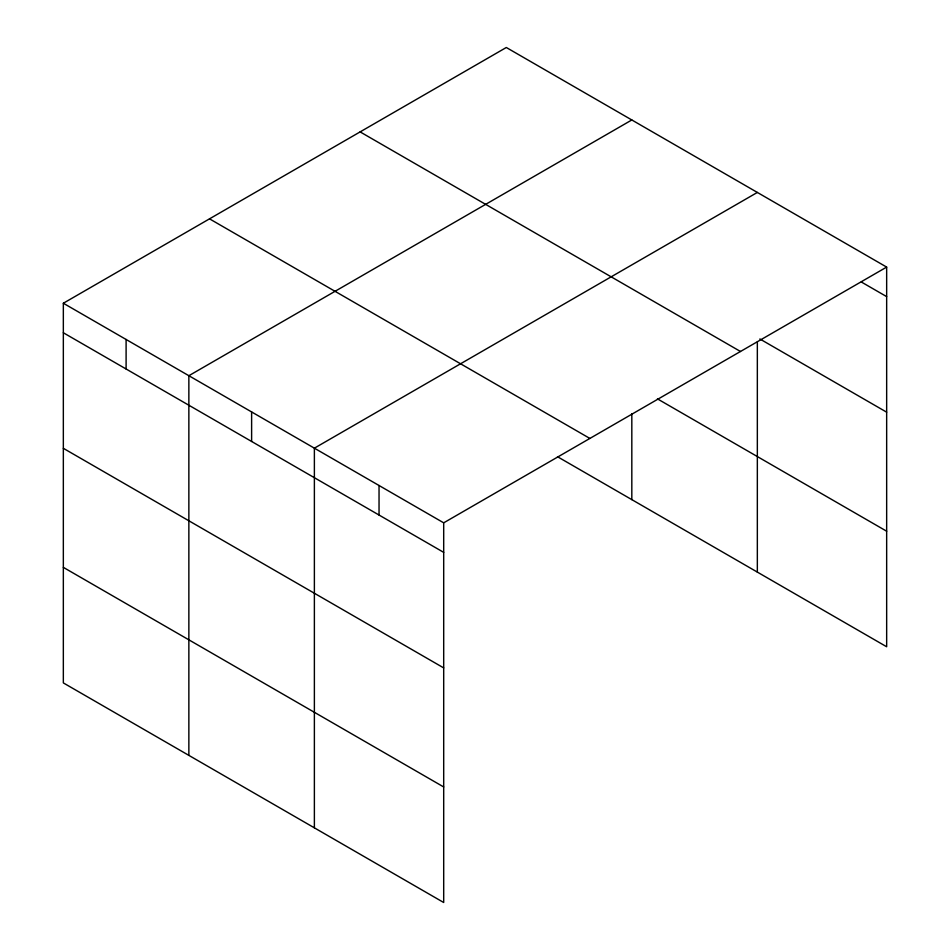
<?xml version="1.0" encoding="UTF-8"?>
<svg xmlns="http://www.w3.org/2000/svg" width="950" height="950" viewBox="0 0 950 950"><rect width="100%" height="100%" fill="white"/><g stroke="black" fill="none" stroke-linecap="round" stroke-linejoin="round"><path stroke-width="1.43" d="M886.659 267.092L506.303 47.5L63.341 303.24L63.341 682.908L443.697 902.5L443.697 522.832L886.659 267.092L886.659 646.76L557.531 456.736M631.821 119.961L188.86 375.713L188.86 755.369M757.34 192.434L314.379 448.174L314.379 827.842M861.306 281.984L886.659 296.614M759.869 338.972L886.659 412.169M360.133 131.896L740.477 351.488M657.436 398.869L886.659 531.216M209.523 218.844L589.867 438.437M63.341 303.24L443.697 522.832M63.341 332.761L443.697 552.366M63.341 448.317L443.697 667.909M63.341 567.364L443.697 786.956M757.34 341.917L757.34 572.09M631.821 413.713L631.821 499.629M379.038 485.509L379.038 515.031M251.619 411.944L251.619 441.465M126.101 339.471L126.101 369.004"/></g></svg>
